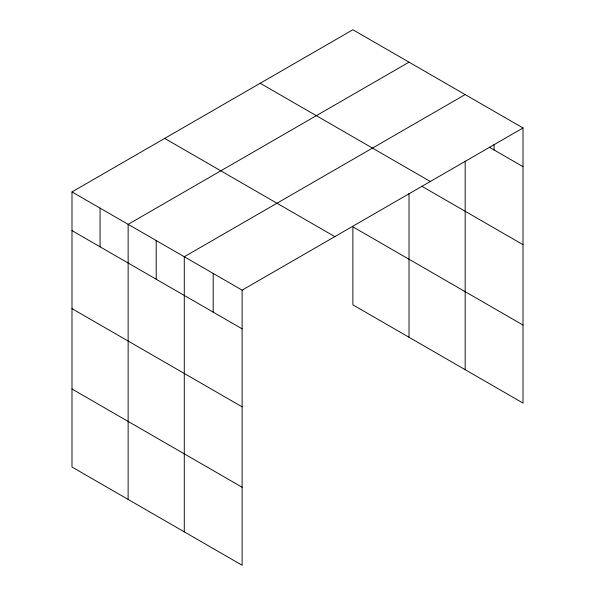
<?xml version="1.0" encoding="UTF-8"?>
<svg xmlns="http://www.w3.org/2000/svg" width="595" height="595" viewBox="0 0 595 595"><rect width="100%" height="100%" fill="white"/><g stroke="black" fill="none" stroke-linecap="round" stroke-linejoin="round"><path stroke-width="0.89" d="M71.988 191.925L242.12 290.144L242.12 565.25L71.988 467.023L71.988 191.925L352.88 29.75L523.012 127.977L523.012 403.075L352.88 304.856L352.88 226.836L523.012 325.063M409.025 62.163L128.133 224.337L128.133 499.436M465.171 94.583L184.279 256.75L184.279 531.856M242.12 290.144L523.012 127.977M489.269 147.188L523.012 166.667M260.186 83.263L430.319 181.49M421.855 186.28L523.012 244.686M164.681 138.404L334.814 236.632M71.988 230.615L242.12 328.842M71.988 308.627L242.12 406.854M71.988 389.011L242.12 487.238M494.088 144.444L494.088 149.97M465.171 161.133L465.171 369.681M409.025 193.487L409.025 337.268M213.196 273.447L213.196 312.144M156.202 240.544L156.202 279.233M100.057 208.131L100.057 246.821"/></g></svg>
